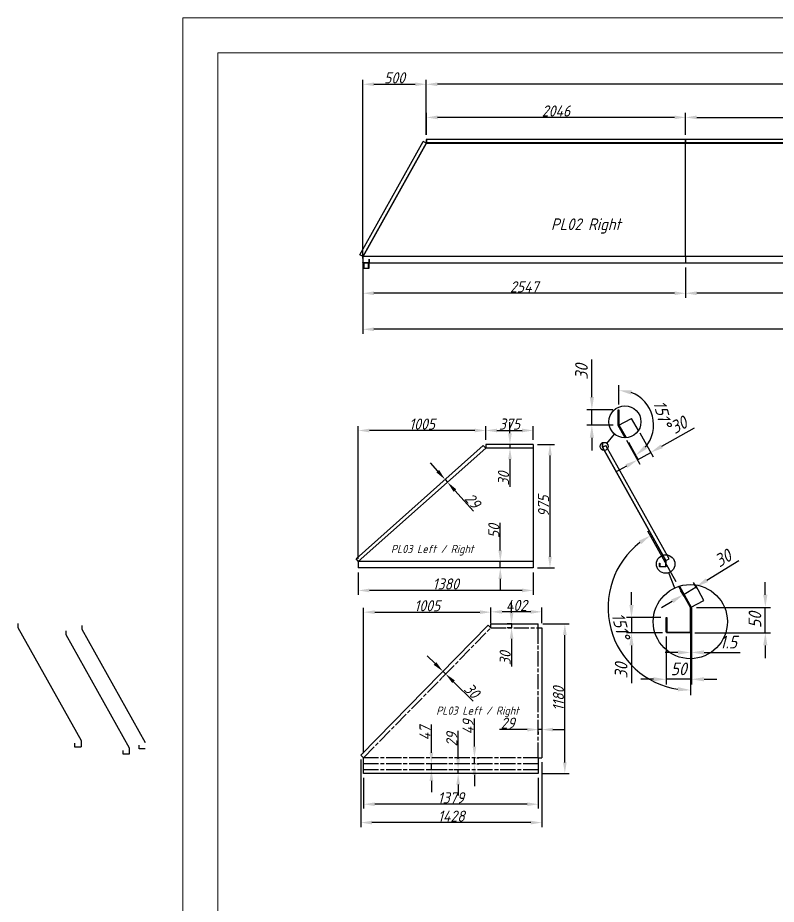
# Model space of a CAD drawing. Header units: millimetres. Extents: x 2225 to 18798, y -6307 to 4438.
# Drawn here: x 2225 to 8211, y -2559 to 4438 of the extents above; entities that cross this region are included whole.
import ezdxf

# ---------------------------------------------------------------- set-up
doc = ezdxf.new("R2010")
doc.units = ezdxf.units.MM
doc.header["$LTSCALE"] = 5
doc.linetypes.add('ACAD_ISO08W100', pattern=[36, 24, -3, 6, -3])
doc.linetypes.add('SLD-Solid', pattern=[0])
doc.styles.add('GENISO', font='geniso.shx', dxfattribs={"oblique": 15})
doc.dimstyles.new('Scale', dxfattribs={"dimscale": 35, "dimtxt": 2.5, "dimasz": 2.5, "dimexe": 1, "dimexo": 1, "dimgap": 0.2, "dimtad": 1, "dimdec": 0, "dimzin": 0, "dimtxsty": 'GENISO', "dimcen": 2.5, "dimclrd": 1, "dimclre": 1, "dimclrt": 256, "dimadec": 0, "dimazin": 0, "dimtfac": 1, "dimtdec": 0, "dimtmove": 0, "dimatfit": 3, "dimfxl": 1, "dimtzin": 0, "dimlwd": -1, "dimlwe": -1, "dimarcsym": 0})
doc.dimstyles.new('Scale 1B4', dxfattribs={"dimscale": 40, "dimtxt": 2.5, "dimasz": 2.5, "dimexe": 1, "dimexo": 1, "dimgap": 0.8, "dimtad": 1, "dimdec": 0, "dimlfac": 0.25, "dimzin": 0, "dimtxsty": 'GENISO', "dimcen": 2.5, "dimclrd": 1, "dimclre": 1, "dimclrt": 256, "dimadec": 0, "dimazin": 0, "dimtfac": 1, "dimtdec": 0, "dimtmove": 0, "dimatfit": 3, "dimfxl": 1, "dimtzin": 0, "dimlwd": -1, "dimlwe": -1, "dimarcsym": 0})

# ---------------------------------------------------------------- blocks, each defined once
blk = doc.blocks.new('dfsdfdcxvcx')
at = {"color": 3}
for p, q in [((415, 4251.5), (415, 4206.5)), ((450, 4251.5), (450, 4206.5))]:
    blk.add_line(p, q, dxfattribs=at)
blk.add_lwpolyline([(455, 4251.5), (410, 4251.5), (410, 4206.5), (455, 4206.5)], close=True, dxfattribs=at)
blk = doc.blocks.new('*D57')
at = {"color": 1, "transparency": 16777216}
for p, q in [((4949.1, 2467.5), (4949.1, 1943.4)), ((12049.1, 2467.5), (12049.1, 1943.4)), ((11961.6, 1978.4), (5036.6, 1978.4))]:
    blk.add_line(p, q, dxfattribs=at)
for points in [[(5036.6, 1993), (5036.6, 1963.8), (4949.1, 1978.4)], [(11961.6, 1993), (11961.6, 1963.8), (12049.1, 1978.4)]]:
    blk.add_solid(points, dxfattribs=at)
at = {"layer": 'Defpoints', "color": 0, "transparency": 16777216}
for p in [(4949.1, 2502.5), (12049.1, 2502.5), (4949.1, 1978.4)]:
    blk.add_point(p, dxfattribs=at)
at = {"transparency": 16777216, "insert": (8499.1, 2029.2), "char_height": 87.5, "attachment_point": 5, "style": 'GENISO'}
blk.add_mtext('7100', dxfattribs=at)
blk = doc.blocks.new('*D58')
at = {"color": 1, "transparency": 16777216}
for p, q in [((5449.1, 3512.5), (5449.1, 3947.4)), ((11549.1, 3512.5), (11549.1, 3947.4)), ((11461.6, 3912.4), (5536.6, 3912.4))]:
    blk.add_line(p, q, dxfattribs=at)
for points in [[(5536.6, 3927), (5536.6, 3897.8), (5449.1, 3912.4)], [(11461.6, 3927), (11461.6, 3897.8), (11549.1, 3912.4)]]:
    blk.add_solid(points, dxfattribs=at)
at = {"layer": 'Defpoints', "color": 0, "transparency": 16777216}
for p in [(5449.1, 3912.4), (5449.1, 3477.5), (11549.1, 3477.5)]:
    blk.add_point(p, dxfattribs=at)
at = {"transparency": 16777216, "insert": (8499.1, 3963.2), "char_height": 87.5, "attachment_point": 5, "style": 'GENISO'}
blk.add_mtext('6100', dxfattribs=at)
blk = doc.blocks.new('*D60')
at = {"color": 1, "transparency": 16777216}
for p, q in [((4949.1, 2537.5), (4949.1, 3947.4)), ((5449.1, 3512.5), (5449.1, 3947.4)), ((5036.6, 3912.4), (5361.6, 3912.4))]:
    blk.add_line(p, q, dxfattribs=at)
for points in [[(5036.6, 3927), (5036.6, 3897.8), (4949.1, 3912.4)], [(5361.6, 3927), (5361.6, 3897.8), (5449.1, 3912.4)]]:
    blk.add_solid(points, dxfattribs=at)
at = {"layer": 'Defpoints', "color": 0, "transparency": 16777216}
for p in [(5449.1, 3912.4), (5449.1, 3477.5), (4949.1, 2502.5)]:
    blk.add_point(p, dxfattribs=at)
at = {"transparency": 16777216, "insert": (5199.1, 3963.2), "char_height": 87.5, "attachment_point": 5, "style": 'GENISO'}
blk.add_mtext('500', dxfattribs=at)
blk = doc.blocks.new('*D68')
at = {"color": 1, "transparency": 16777216}
for p, q in [((7496.1, 2467.5), (7496.1, 2228.1)), ((9502.1, 2467.5), (9502.1, 2228.1)), ((9414.6, 2263.1), (7583.6, 2263.1))]:
    blk.add_line(p, q, dxfattribs=at)
for points in [[(7583.6, 2277.7), (7583.6, 2248.5), (7496.1, 2263.1)], [(9414.6, 2277.7), (9414.6, 2248.5), (9502.1, 2263.1)]]:
    blk.add_solid(points, dxfattribs=at)
at = {"layer": 'Defpoints', "color": 0, "transparency": 16777216}
for p in [(7496.1, 2502.5), (9502.1, 2502.5), (7496.1, 2263.1)]:
    blk.add_point(p, dxfattribs=at)
at = {"transparency": 16777216, "insert": (8499.1, 2313.9), "char_height": 87.5, "attachment_point": 5, "style": 'GENISO'}
blk.add_mtext('2006', dxfattribs=at)
blk = doc.blocks.new('*D69')
at = {"color": 1, "transparency": 16777216}
for p, q in [((4949.1, 2469), (4949.1, 2228.1)), ((7496.1, 2467.5), (7496.1, 2228.1)), ((7408.6, 2263.1), (5036.6, 2263.1))]:
    blk.add_line(p, q, dxfattribs=at)
for points in [[(5036.6, 2277.7), (5036.6, 2248.5), (4949.1, 2263.1)], [(7408.6, 2277.7), (7408.6, 2248.5), (7496.1, 2263.1)]]:
    blk.add_solid(points, dxfattribs=at)
at = {"layer": 'Defpoints', "color": 0, "transparency": 16777216}
for p in [(4949.1, 2504), (7496.1, 2502.5), (4949.1, 2263.1)]:
    blk.add_point(p, dxfattribs=at)
at = {"transparency": 16777216, "insert": (6222.6, 2313.9), "char_height": 87.5, "attachment_point": 5, "style": 'GENISO'}
blk.add_mtext('2547', dxfattribs=at)
blk = doc.blocks.new('*D127')
at = {"color": 1, "transparency": 16777216}
for p, q in [((6328, 1070.3), (6460.7, 1070.3)), ((6425.7, 182.8), (6425.7, 982.8)), ((6328, 95.3), (6460.7, 95.3))]:
    blk.add_line(p, q, dxfattribs=at)
for points in [[(6411.1, 982.8), (6440.3, 982.8), (6425.7, 1070.3)], [(6411.1, 182.8), (6440.3, 182.8), (6425.7, 95.3)]]:
    blk.add_solid(points, dxfattribs=at)
at = {"layer": 'Defpoints', "color": 0, "transparency": 16777216}
for p in [(6293, 1070.3), (6425.7, 1070.3), (6293, 95.3)]:
    blk.add_point(p, dxfattribs=at)
at = {"transparency": 16777216, "insert": (6375, 582.8), "char_height": 87.5, "attachment_point": 5, "rotation": 90, "style": 'GENISO'}
blk.add_mtext('975', dxfattribs=at)
blk = doc.blocks.new('*D128')
at = {"color": 1, "transparency": 16777216}
for p, q in [((6033.3, 232.8), (6033.3, 450.6)), ((6054.7, 145.3), (5998.3, 145.3)), ((6033.3, 95.3), (6033.3, 145.3)), ((6054.7, 95.3), (5998.3, 95.3)), ((6033.3, 7.8), (6033.3, -79.7))]:
    blk.add_line(p, q, dxfattribs=at)
for points in [[(6018.7, 232.8), (6047.9, 232.8), (6033.3, 145.3)], [(6018.7, 7.8), (6047.9, 7.8), (6033.3, 95.3)]]:
    blk.add_solid(points, dxfattribs=at)
at = {"layer": 'Defpoints', "color": 0, "transparency": 16777216}
for p in [(6033.3, 145.3), (6089.7, 145.3), (6089.7, 95.3)]:
    blk.add_point(p, dxfattribs=at)
at = {"transparency": 16777216, "insert": (5982.6, 385.5), "char_height": 87.5, "attachment_point": 5, "rotation": 90, "style": 'GENISO'}
blk.add_mtext('50', dxfattribs=at)
blk = doc.blocks.new('*D129')
at = {"color": 1, "transparency": 16777216}
for p, q in [((6109.7, 1157.8), (6109.7, 1245.3)), ((6126.4, 1070.3), (6074.7, 1070.3)), ((6109.7, 1070.3), (6109.7, 1040.3)), ((6126.4, 1040.3), (6074.7, 1040.3)), ((6109.7, 952.8), (6109.7, 735.1))]:
    blk.add_line(p, q, dxfattribs=at)
for points in [[(6095.1, 1157.8), (6124.3, 1157.8), (6109.7, 1070.3)], [(6095.1, 952.8), (6124.3, 952.8), (6109.7, 1040.3)]]:
    blk.add_solid(points, dxfattribs=at)
at = {"layer": 'Defpoints', "color": 0, "transparency": 16777216}
for p in [(6161.4, 1070.3), (6109.7, 1040.3), (6161.4, 1040.3)]:
    blk.add_point(p, dxfattribs=at)
at = {"transparency": 16777216, "insert": (6058.9, 800.2), "char_height": 87.5, "attachment_point": 5, "rotation": 90, "style": 'GENISO'}
blk.add_mtext('30', dxfattribs=at)
blk = doc.blocks.new('*D130')
at = {"color": 1, "transparency": 16777216}
for p, q in [((5539.5, 858.6), (5481.4, 924)), ((5582.7, 779.9), (5571.5, 770)), ((5597.7, 793.3), (5617.1, 771.4)), ((5602.1, 758.1), (5590.9, 748.2)), ((5675.2, 706.1), (5820.9, 542.3))]:
    blk.add_line(p, q, dxfattribs=at)
for points in [[(5550.4, 868.3), (5528.6, 849), (5597.7, 793.3)], [(5686.1, 715.7), (5664.3, 696.4), (5617.1, 771.4)]]:
    blk.add_solid(points, dxfattribs=at)
at = {"layer": 'Defpoints', "color": 0, "transparency": 16777216}
for p in [(5608.8, 803.2), (5617.1, 771.4), (5628.3, 781.4)]:
    blk.add_point(p, dxfattribs=at)
at = {"transparency": 16777216, "insert": (5815, 625.2), "char_height": 87.5, "attachment_point": 5, "rotation": 311.64414, "style": 'GENISO'}
blk.add_mtext('29', dxfattribs=at)
blk = doc.blocks.new('*D131')
at = {"color": 1, "transparency": 16777216}
for p, q in [((4913, 167.2), (4913, 1214.9)), ((5919.5, 1105.3), (5919.5, 1214.9)), ((5832, 1179.9), (5000.5, 1179.9))]:
    blk.add_line(p, q, dxfattribs=at)
for points in [[(5000.5, 1194.4), (5000.5, 1165.3), (4913, 1179.9)], [(5832, 1194.4), (5832, 1165.3), (5919.5, 1179.9)]]:
    blk.add_solid(points, dxfattribs=at)
at = {"layer": 'Defpoints', "color": 0, "transparency": 16777216}
for p in [(4913, 1179.9), (5919.5, 1070.3), (4913, 132.2)]:
    blk.add_point(p, dxfattribs=at)
at = {"transparency": 16777216, "insert": (5416.2, 1230.6), "char_height": 87.5, "attachment_point": 5, "style": 'GENISO'}
blk.add_mtext('1005', dxfattribs=at)
blk = doc.blocks.new('*D132')
at = {"color": 1, "transparency": 16777216}
for p, q in [((4913, 60.3), (4913, -117.4)), ((6293, 60.3), (6293, -117.4)), ((6205.5, -82.4), (5000.5, -82.4))]:
    blk.add_line(p, q, dxfattribs=at)
for points in [[(5000.5, -67.8), (5000.5, -97), (4913, -82.4)], [(6205.5, -67.8), (6205.5, -97), (6293, -82.4)]]:
    blk.add_solid(points, dxfattribs=at)
at = {"layer": 'Defpoints', "color": 0, "transparency": 16777216}
for p in [(4913, 95.3), (6293, 95.3), (4913, -82.4)]:
    blk.add_point(p, dxfattribs=at)
at = {"transparency": 16777216, "insert": (5603, -31.6), "char_height": 87.5, "attachment_point": 5, "style": 'GENISO'}
blk.add_mtext('1380', dxfattribs=at)
blk = doc.blocks.new('*D133')
at = {"color": 1, "transparency": 16777216}
for p, q in [((5919.5, 1105.3), (5919.5, 1214.9)), ((6293, 1105.3), (6293, 1214.9)), ((6007, 1179.9), (6205.5, 1179.9))]:
    blk.add_line(p, q, dxfattribs=at)
for points in [[(6007, 1194.4), (6007, 1165.3), (5919.5, 1179.9)], [(6205.5, 1194.4), (6205.5, 1165.3), (6293, 1179.9)]]:
    blk.add_solid(points, dxfattribs=at)
at = {"layer": 'Defpoints', "color": 0, "transparency": 16777216}
for p in [(6293, 1179.9), (5919.5, 1070.3), (6293, 1070.3)]:
    blk.add_point(p, dxfattribs=at)
at = {"transparency": 16777216, "insert": (6106.2, 1230.6), "char_height": 87.5, "attachment_point": 5, "style": 'GENISO'}
blk.add_mtext('375', dxfattribs=at)
blk = doc.blocks.new('*D134')
at = {"color": 1, "transparency": 16777216}
for p, q in [((7341.3, -444.8), (7341.3, -823.8)), ((7541.3, -444.8), (7541.3, -823.8)), ((7241.3, -783.8), (7141.3, -783.8)), ((7541.3, -783.8), (7341.3, -783.8)), ((7641.3, -783.8), (7741.3, -783.8))]:
    blk.add_line(p, q, dxfattribs=at)
for points in [[(7241.3, -767.1), (7241.3, -800.4), (7341.3, -783.8)], [(7641.3, -767.1), (7641.3, -800.4), (7541.3, -783.8)]]:
    blk.add_solid(points, dxfattribs=at)
at = {"layer": 'Defpoints', "color": 0, "transparency": 16777216}
for p in [(7341.3, -404.8), (7541.3, -404.8), (7341.3, -783.8)]:
    blk.add_point(p, dxfattribs=at)
at = {"transparency": 16777216, "insert": (7441.3, -701.8), "char_height": 100, "attachment_point": 5, "style": 'GENISO'}
blk.add_mtext('50', dxfattribs=at)
blk = doc.blocks.new('*D135')
at = {"color": 1, "transparency": 16777216}
for p, q in [((7068.8, -196.8), (7068.8, -96.8)), ((7301.3, -296.8), (7028.8, -296.8)), ((7068.8, -296.8), (7068.8, -416.8)), ((7313.3, -416.8), (7028.8, -416.8)), ((7068.8, -516.8), (7068.8, -813.6))]:
    blk.add_line(p, q, dxfattribs=at)
for points in [[(7052.1, -196.8), (7085.5, -196.8), (7068.8, -296.8)], [(7052.1, -516.8), (7085.5, -516.8), (7068.8, -416.8)]]:
    blk.add_solid(points, dxfattribs=at)
at = {"layer": 'Defpoints', "color": 0, "transparency": 16777216}
for p in [(7341.3, -296.8), (7068.8, -416.8), (7353.3, -416.8)]:
    blk.add_point(p, dxfattribs=at)
at = {"transparency": 16777216, "insert": (6986.8, -715.2), "char_height": 100, "attachment_point": 5, "rotation": 90, "style": 'GENISO'}
blk.add_mtext('30', dxfattribs=at)
blk = doc.blocks.new('*D136')
at = {"color": 1, "transparency": 16777216}
for p, q in [((8125.1, -116.9), (8125.1, -16.9)), ((7581, -216.9), (8165.1, -216.9)), ((8125.1, -416.8), (8125.1, -216.9)), ((7569.3, -416.8), (8165.1, -416.8)), ((8125.1, -516.8), (8125.1, -616.8))]:
    blk.add_line(p, q, dxfattribs=at)
for points in [[(8108.4, -116.9), (8141.7, -116.9), (8125.1, -216.9)], [(8108.4, -516.8), (8141.7, -516.8), (8125.1, -416.8)]]:
    blk.add_solid(points, dxfattribs=at)
at = {"layer": 'Defpoints', "color": 0, "transparency": 16777216}
for p in [(7541, -216.9), (8125.1, -216.9), (7529.3, -416.8)]:
    blk.add_point(p, dxfattribs=at)
at = {"transparency": 16777216, "insert": (8043.1, -316.8), "char_height": 100, "attachment_point": 5, "rotation": 90, "style": 'GENISO'}
blk.add_mtext('50', dxfattribs=at)
blk = doc.blocks.new('*D137')
at = {"color": 1, "transparency": 16777216}
for p, q in [((7422.3, -15.9), (7198.1, 385.5)), ((7535.3, -444.8), (7535.3, -909.7))]:
    blk.add_line(p, q, dxfattribs=at)
blk.add_arc((7535.3, -218.2), 651.5, 127.99494, 261.19679, dxfattribs=at)
for points in [[(7125.1, 309.1), (7143.5, 281.3), (7217.6, 350.5)], [(7436.9, -845.4), (7434.4, -878.6), (7535.3, -869.7)]]:
    blk.add_solid(points, dxfattribs=at)
at = {"layer": 'Defpoints', "color": 0, "transparency": 16777216}
for p in [(7441.8, -50.8), (6894.8, -99), (7534.6, -217), (7535.3, -219.8), (7535.3, -404.8)]:
    blk.add_point(p, dxfattribs=at)
at = {"transparency": 16777216, "insert": (6984.2, -361.7), "char_height": 100, "attachment_point": 5, "rotation": 284.59587, "style": 'GENISO'}
blk.add_mtext('151°', dxfattribs=at)
blk = doc.blocks.new('*D138')
at = {"color": 1, "transparency": 16777216}
for p, q in [((7663.8, -1.6), (7917, 153.3)), ((7476, -116.4), (7578.5, -53.8)), ((7585.8, -65.7), (7557.6, -19.6)), ((7483.3, -128.4), (7455.2, -82.3)), ((7390.7, -168.6), (7305.4, -220.8))]:
    blk.add_line(p, q, dxfattribs=at)
for points in [[(7655.1, 12.6), (7672.5, -15.8), (7578.5, -53.8)], [(7382, -154.4), (7399.4, -182.8), (7476, -116.4)]]:
    blk.add_solid(points, dxfattribs=at)
at = {"layer": 'Defpoints', "color": 0, "transparency": 16777216}
for p in [(7578.5, -53.8), (7606.6, -99.8), (7504.2, -162.5)]:
    blk.add_point(p, dxfattribs=at)
at = {"transparency": 16777216, "insert": (7790.2, 171.9), "char_height": 100, "attachment_point": 5, "rotation": 31.45379, "style": 'GENISO'}
blk.add_mtext('30', dxfattribs=at)
blk = doc.blocks.new('*D139')
at = {"color": 1, "transparency": 16777216}
for p, q in [((7535.3, -383.4), (7535.3, -612.1)), ((7541.3, -383.4), (7541.3, -612.1)), ((7435.3, -572.1), (7335.3, -572.1)), ((7535.3, -572.1), (7541.3, -572.1)), ((7641.3, -572.1), (7925.7, -572.1))]:
    blk.add_line(p, q, dxfattribs=at)
for points in [[(7435.3, -555.4), (7435.3, -588.8), (7535.3, -572.1)], [(7641.3, -555.4), (7641.3, -588.8), (7541.3, -572.1)]]:
    blk.add_solid(points, dxfattribs=at)
at = {"layer": 'Defpoints', "color": 0, "transparency": 16777216}
for p in [(7535.3, -343.4), (7541.3, -343.4), (7541.3, -572.1)]:
    blk.add_point(p, dxfattribs=at)
at = {"transparency": 16777216, "insert": (7833.5, -490.1), "char_height": 100, "attachment_point": 5, "style": 'GENISO'}
blk.add_mtext('1.5', dxfattribs=at)
blk = doc.blocks.new('*D140')
at = {"color": 1, "transparency": 16777216}
for p, q in [((6968.6, 1383.8), (6968.6, 1538.3)), ((7045.1, 1086.8), (7122.1, 949.1))]:
    blk.add_line(p, q, dxfattribs=at)
blk.add_arc((6968.6, 1223.8), 274.6, 320.17555, 69.01618, dxfattribs=at)
for points in [[(7063.9, 1463.7), (7070, 1496.5), (6968.6, 1498.3)], [(7190.2, 1035.1), (7168.9, 1060.7), (7102.6, 984.1)]]:
    blk.add_solid(points, dxfattribs=at)
at = {"layer": 'Defpoints', "color": 0, "transparency": 16777216}
for p in [(6968.6, 1343.8), (6968.6, 1225.3), (6969.3, 1222.5), (7025.6, 1121.7), (7238.6, 1173.5)]:
    blk.add_point(p, dxfattribs=at)
at = {"transparency": 16777216, "insert": (7313.7, 1313.6), "char_height": 100, "attachment_point": 5, "rotation": 284.59587, "style": 'GENISO'}
blk.add_mtext('151°', dxfattribs=at)
blk = doc.blocks.new('*D141')
at = {"color": 1, "transparency": 16777216}
for p, q in [((6756.1, 1443.8), (6756.1, 1740.7)), ((6922.6, 1343.8), (6716.1, 1343.8)), ((6756.1, 1222.4), (6756.1, 1343.8)), ((6923, 1222.4), (6716.1, 1222.4)), ((6756.1, 1122.4), (6756.1, 1022.4))]:
    blk.add_line(p, q, dxfattribs=at)
for points in [[(6739.5, 1443.8), (6772.8, 1443.8), (6756.1, 1343.8)], [(6739.5, 1122.4), (6772.8, 1122.4), (6756.1, 1222.4)]]:
    blk.add_solid(points, dxfattribs=at)
at = {"layer": 'Defpoints', "color": 0, "transparency": 16777216}
for p in [(6756.1, 1343.8), (6962.6, 1343.8), (6963, 1222.4)]:
    blk.add_point(p, dxfattribs=at)
at = {"transparency": 16777216, "insert": (6674.1, 1642.3), "char_height": 100, "attachment_point": 5, "rotation": 90, "style": 'GENISO'}
blk.add_mtext('30', dxfattribs=at)
blk = doc.blocks.new('*D142')
at = {"color": 1, "transparency": 16777216}
for p, q in [((7308, 1055), (7567.2, 1199.8)), ((7134.3, 1161), (7240.2, 971.3)), ((7029.5, 1102.5), (7135.5, 912.8)), ((7116, 947.7), (7220.7, 1006.2)), ((7028.7, 898.9), (6941.4, 850.2))]:
    blk.add_line(p, q, dxfattribs=at)
for points in [[(7299.9, 1069.5), (7316.2, 1040.4), (7220.7, 1006.2)], [(7020.6, 913.5), (7036.8, 884.4), (7116, 947.7)]]:
    blk.add_solid(points, dxfattribs=at)
at = {"layer": 'Defpoints', "color": 0, "transparency": 16777216}
for p in [(7114.7, 1195.9), (7010, 1137.4), (7116, 947.7)]:
    blk.add_point(p, dxfattribs=at)
at = {"transparency": 16777216, "insert": (7441.3, 1223.4), "char_height": 100, "attachment_point": 5, "rotation": 29.19174, "style": 'GENISO'}
blk.add_mtext('30', dxfattribs=at)
blk = doc.blocks.new('*D143')
at = {"color": 1, "transparency": 16777216}
for p, q in [((5450.6, 3512.5), (5450.6, 3686)), ((7408.6, 3651), (5538.1, 3651)), ((7496.1, 3512.5), (7496.1, 3686))]:
    blk.add_line(p, q, dxfattribs=at)
for points in [[(5538.1, 3665.6), (5538.1, 3636.4), (5450.6, 3651)], [(7408.6, 3665.6), (7408.6, 3636.4), (7496.1, 3651)]]:
    blk.add_solid(points, dxfattribs=at)
at = {"layer": 'Defpoints', "color": 0, "transparency": 16777216}
for p in [(5450.6, 3651), (5450.6, 3477.5), (7496.1, 3477.5)]:
    blk.add_point(p, dxfattribs=at)
at = {"transparency": 16777216, "insert": (6473.3, 3701.7), "char_height": 87.5, "attachment_point": 5, "style": 'GENISO'}
blk.add_mtext('2046', dxfattribs=at)
blk = doc.blocks.new('*D144')
at = {"color": 1, "transparency": 16777216}
for p, q in [((7496.1, 3512.5), (7496.1, 3686)), ((7583.6, 3651), (9414.6, 3651)), ((9502.1, 3512.5), (9502.1, 3686))]:
    blk.add_line(p, q, dxfattribs=at)
for points in [[(7583.6, 3665.6), (7583.6, 3636.4), (7496.1, 3651)], [(9414.6, 3665.6), (9414.6, 3636.4), (9502.1, 3651)]]:
    blk.add_solid(points, dxfattribs=at)
at = {"layer": 'Defpoints', "color": 0, "transparency": 16777216}
for p in [(9502.1, 3651), (7496.1, 3477.5), (9502.1, 3477.5)]:
    blk.add_point(p, dxfattribs=at)
at = {"transparency": 16777216, "insert": (8499.1, 3701.7), "char_height": 87.5, "attachment_point": 5, "style": 'GENISO'}
blk.add_mtext('2006', dxfattribs=at)
blk = doc.blocks.new('*D146')
at = {"color": 1, "transparency": 16777216}
for p, q in [((6368, -347), (6577.7, -347)), ((6542.7, -1439.5), (6542.7, -434.5)), ((6368, -1527), (6577.7, -1527))]:
    blk.add_line(p, q, dxfattribs=at)
for points in [[(6528.1, -434.5), (6557.3, -434.5), (6542.7, -347)], [(6528.1, -1439.5), (6557.3, -1439.5), (6542.7, -1527)]]:
    blk.add_solid(points, dxfattribs=at)
at = {"layer": 'Defpoints', "color": 0, "transparency": 16777216}
for p in [(6333, -347), (6542.7, -347), (6333, -1527)]:
    blk.add_point(p, dxfattribs=at)
at = {"transparency": 16777216, "insert": (6492, -937), "char_height": 87.5, "attachment_point": 5, "rotation": 90, "style": 'GENISO'}
blk.add_mtext('1180', dxfattribs=at)
blk = doc.blocks.new('*D147')
at = {"color": 1, "transparency": 16777216}
for p, q in [((4933, -1417), (4933, -1949.9)), ((6361.5, -1438), (6361.5, -1949.9)), ((6274, -1914.9), (5020.5, -1914.9))]:
    blk.add_line(p, q, dxfattribs=at)
for points in [[(5020.5, -1900.3), (5020.5, -1929.5), (4933, -1914.9)], [(6274, -1900.3), (6274, -1929.5), (6361.5, -1914.9)]]:
    blk.add_solid(points, dxfattribs=at)
at = {"layer": 'Defpoints', "color": 0, "transparency": 16777216}
for p in [(4933, -1382), (6361.5, -1403), (4933, -1914.9)]:
    blk.add_point(p, dxfattribs=at)
at = {"transparency": 16777216, "insert": (5647.2, -1864.1), "char_height": 87.5, "attachment_point": 5, "style": 'GENISO'}
blk.add_mtext('1428', dxfattribs=at)
blk = doc.blocks.new('*D148')
at = {"color": 1, "transparency": 16777216}
for p, q in [((4954.5, -1562), (4954.5, -1804.8)), ((6333, -1562), (6333, -1804.8)), ((6245.5, -1769.8), (5042, -1769.8))]:
    blk.add_line(p, q, dxfattribs=at)
for points in [[(5042, -1755.2), (5042, -1784.4), (4954.5, -1769.8)], [(6245.5, -1755.2), (6245.5, -1784.4), (6333, -1769.8)]]:
    blk.add_solid(points, dxfattribs=at)
at = {"layer": 'Defpoints', "color": 0, "transparency": 16777216}
for p in [(4954.5, -1527), (6333, -1527), (4954.5, -1769.8)]:
    blk.add_point(p, dxfattribs=at)
at = {"transparency": 16777216, "insert": (5643.7, -1719.1), "char_height": 87.5, "attachment_point": 5, "style": 'GENISO'}
blk.add_mtext('1379', dxfattribs=at)
blk = doc.blocks.new('*D149')
at = {"color": 1, "transparency": 16777216}
for p, q in [((5959.5, -342), (5959.5, -216.4)), ((6274, -251.4), (6047, -251.4)), ((6361.5, -342), (6361.5, -216.4))]:
    blk.add_line(p, q, dxfattribs=at)
for points in [[(6047, -236.9), (6047, -266), (5959.5, -251.4)], [(6274, -236.9), (6274, -266), (6361.5, -251.4)]]:
    blk.add_solid(points, dxfattribs=at)
at = {"layer": 'Defpoints', "color": 0, "transparency": 16777216}
for p in [(5959.5, -251.4), (5959.5, -377), (6361.5, -377)]:
    blk.add_point(p, dxfattribs=at)
at = {"transparency": 16777216, "insert": (6160.5, -200.7), "char_height": 87.5, "attachment_point": 5, "style": 'GENISO'}
blk.add_mtext('402', dxfattribs=at)
blk = doc.blocks.new('*D150')
at = {"color": 1, "transparency": 16777216}
for p, q in [((5518.2, -659.6), (5455.7, -598.4)), ((5602.9, -698.1), (5556.2, -745.8)), ((5624.3, -719.1), (5577.6, -766.8)), ((5580.7, -720.8), (5602.1, -741.8)), ((5664.6, -803.1), (5820.2, -955.4))]:
    blk.add_line(p, q, dxfattribs=at)
for points in [[(5528.4, -649.2), (5508, -670), (5580.7, -720.8)], [(5674.8, -792.6), (5654.4, -813.5), (5602.1, -741.8)]]:
    blk.add_solid(points, dxfattribs=at)
at = {"layer": 'Defpoints', "color": 0, "transparency": 16777216}
for p in [(5627.4, -673.1), (5648.8, -694.1), (5602.1, -741.8)]:
    blk.add_point(p, dxfattribs=at)
at = {"transparency": 16777216, "insert": (5809.2, -873.6), "char_height": 87.5, "attachment_point": 5, "rotation": 315.5924, "style": 'GENISO'}
blk.add_mtext('30', dxfattribs=at)
blk = doc.blocks.new('*D151')
at = {"color": 1, "transparency": 16777216}
for p, q in [((6245.5, -1180.9), (6026.3, -1180.9)), ((6361.5, -1180.9), (6333, -1180.9)), ((6449, -1180.9), (6536.5, -1180.9)), ((6333, -1198.2), (6333, -1215.9)), ((6361.5, -1198.2), (6361.5, -1215.9))]:
    blk.add_line(p, q, dxfattribs=at)
for points in [[(6245.5, -1166.3), (6245.5, -1195.5), (6333, -1180.9)], [(6449, -1166.3), (6449, -1195.5), (6361.5, -1180.9)]]:
    blk.add_solid(points, dxfattribs=at)
at = {"layer": 'Defpoints', "color": 0, "transparency": 16777216}
for p in [(6333, -1163.2), (6333, -1180.9), (6361.5, -1163.2)]:
    blk.add_point(p, dxfattribs=at)
at = {"transparency": 16777216, "insert": (6092.1, -1130.1), "char_height": 87.5, "attachment_point": 5, "style": 'GENISO'}
blk.add_mtext('29', dxfattribs=at)
blk = doc.blocks.new('*D152')
at = {"color": 1, "transparency": 16777216}
for p, q in [((5700.6, -1411), (5700.6, -1191.9)), ((5706, -1498.5), (5665.6, -1498.5)), ((5706, -1527), (5665.6, -1527)), ((5700.6, -1527), (5700.6, -1498.5)), ((5700.6, -1614.5), (5700.6, -1702))]:
    blk.add_line(p, q, dxfattribs=at)
for points in [[(5686.1, -1411), (5715.2, -1411), (5700.6, -1498.5)], [(5686.1, -1614.5), (5715.2, -1614.5), (5700.6, -1527)]]:
    blk.add_solid(points, dxfattribs=at)
at = {"layer": 'Defpoints', "color": 0, "transparency": 16777216}
for p in [(5700.6, -1498.5), (5741, -1498.5), (5741, -1527)]:
    blk.add_point(p, dxfattribs=at)
at = {"transparency": 16777216, "insert": (5649.9, -1257.7), "char_height": 87.5, "attachment_point": 5, "rotation": 90, "style": 'GENISO'}
blk.add_mtext('29', dxfattribs=at)
blk = doc.blocks.new('*D153')
at = {"color": 1, "transparency": 16777216}
for p, q in [((5489.9, -1364), (5489.9, -1141.1)), ((5503.1, -1451.5), (5454.9, -1451.5)), ((5489.9, -1498.5), (5489.9, -1451.5)), ((5503.1, -1498.5), (5454.9, -1498.5)), ((5489.9, -1586), (5489.9, -1673.5))]:
    blk.add_line(p, q, dxfattribs=at)
for points in [[(5475.3, -1364), (5504.5, -1364), (5489.9, -1451.5)], [(5475.3, -1586), (5504.5, -1586), (5489.9, -1498.5)]]:
    blk.add_solid(points, dxfattribs=at)
at = {"layer": 'Defpoints', "color": 0, "transparency": 16777216}
for p in [(5489.9, -1451.5), (5538.1, -1451.5), (5538.1, -1498.5)]:
    blk.add_point(p, dxfattribs=at)
at = {"transparency": 16777216, "insert": (5439.2, -1208.8), "char_height": 87.5, "attachment_point": 5, "rotation": 90, "style": 'GENISO'}
blk.add_mtext('47', dxfattribs=at)
blk = doc.blocks.new('*D154')
at = {"color": 1, "transparency": 16777216}
for p, q in [((5829.4, -1315.5), (5829.4, -1092.3)), ((5829.4, -1451.5), (5829.4, -1403)), ((5848.7, -1403), (5864.4, -1403)), ((5848.7, -1451.5), (5864.4, -1451.5)), ((5829.4, -1539), (5829.4, -1626.5))]:
    blk.add_line(p, q, dxfattribs=at)
for points in [[(5814.9, -1315.5), (5844, -1315.5), (5829.4, -1403)], [(5814.9, -1539), (5844, -1539), (5829.4, -1451.5)]]:
    blk.add_solid(points, dxfattribs=at)
at = {"layer": 'Defpoints', "color": 0, "transparency": 16777216}
for p in [(5813.7, -1403), (5813.7, -1451.5), (5829.4, -1403)]:
    blk.add_point(p, dxfattribs=at)
at = {"transparency": 16777216, "insert": (5778.7, -1160.2), "char_height": 87.5, "attachment_point": 5, "rotation": 90, "style": 'GENISO'}
blk.add_mtext('49', dxfattribs=at)
blk = doc.blocks.new('*D155')
at = {"color": 1, "transparency": 16777216}
for p, q in [((6122.4, -259.5), (6122.4, -172)), ((6123.4, -347), (6087.4, -347)), ((6122.4, -347), (6122.4, -377)), ((6123.4, -377), (6087.4, -377)), ((6122.4, -464.5), (6122.4, -682.3))]:
    blk.add_line(p, q, dxfattribs=at)
for points in [[(6107.8, -259.5), (6137, -259.5), (6122.4, -347)], [(6107.8, -464.5), (6137, -464.5), (6122.4, -377)]]:
    blk.add_solid(points, dxfattribs=at)
at = {"layer": 'Defpoints', "color": 0, "transparency": 16777216}
for p in [(6158.4, -347), (6122.4, -377), (6158.4, -377)]:
    blk.add_point(p, dxfattribs=at)
at = {"transparency": 16777216, "insert": (6071.7, -617.1), "char_height": 87.5, "attachment_point": 5, "rotation": 90, "style": 'GENISO'}
blk.add_mtext('30', dxfattribs=at)
blk = doc.blocks.new('*D156')
at = {"color": 1, "transparency": 16777216}
for p, q in [((4954.5, -1368), (4954.5, -219)), ((5042, -254), (5872, -254)), ((5959.5, -312), (5959.5, -219))]:
    blk.add_line(p, q, dxfattribs=at)
for points in [[(5042, -239.4), (5042, -268.6), (4954.5, -254)], [(5872, -239.4), (5872, -268.6), (5959.5, -254)]]:
    blk.add_solid(points, dxfattribs=at)
at = {"layer": 'Defpoints', "color": 0, "transparency": 16777216}
for p in [(5959.5, -254), (5959.5, -347), (4954.5, -1403)]:
    blk.add_point(p, dxfattribs=at)
at = {"transparency": 16777216, "insert": (5457, -203.3), "char_height": 87.5, "attachment_point": 5, "style": 'GENISO'}
blk.add_mtext('1005', dxfattribs=at)

msp = doc.modelspace()

# ---------------------------------------------------------------- linework, layer by layer
for p, q in [((4924.3, 2566.5), (5423.7, 3460.5)), ((5448.9, 3447.1), (4949.1, 2552.5)), ((5450.2, 3446.4), (5423.7, 3460.5)), ((5450.6, 3477.5), (5450.6, 3447.5)), ((11547.6, 3447.5), (5450.6, 3447.5)), ((7496.1, 2552.5), (7496.1, 3447.5)), ((4950.8, 2552.5), (4924.3, 2566.5)), ((12049.1, 2552.5), (4949.1, 2552.5)), ((7496.1, 2552.5), (7496.1, 2502.5)), ((4949.1, 2502.5), (4949.1, 2505.5)), ((4949.1, 2502.5), (12049.1, 2502.5)), ((6962.6, 1343.8), (6962.6, 1223.8)), ((6964, 1219.7), (7070.1, 1275.8)), ((7123.7, 1180), (7070.1, 1275.8)), ((4894.6, 167.2), (5898, 1060.7)), ((5918.2, 1039.2), (5898, 1060.7)), ((6293, 1070.3), (5919.5, 1070.3)), ((5919.5, 1070.3), (5919.5, 1040.3)), ((6293, 1070.3), (6293, 95.3)), ((6839.3, 1078.7), (6839.3, 1048.7)), ((6839.6, 1047.7), (6866.2, 1061.7)), ((7365.6, 167.8), (6866.2, 1061.7)), ((5919.5, 1040.3), (4913, 145.3)), ((6293, 1040.3), (5919.5, 1040.3)), ((4914.2, 146.4), (4894.6, 167.2)), ((6293, 145.3), (4913, 145.3)), ((4913, 145.3), (4913, 95.3)), ((7339.1, 153.7), (7365.6, 167.8)), ((6293, 95.3), (4913, 95.3)), ((7340.8, 106.7), (7340.8, 103.7)), ((7640.6, -160.7), (7572.7, -39)), ((7534.6, -216.8), (7640.6, -160.7)), ((7541.3, -404.8), (7541.3, -416.8))]:
    msp.add_line(p, q)
at = {"color": 1}
msp.add_line((11549.1, 3477.5), (5449.1, 3477.5), dxfattribs=at)
at = {"color": 3}
for p, q in [((6874.5, 1077.8), (6935.9, 1151)), ((7409.7, -63.4), (7364.4, 57.2)), ((5959.5, -347), (6333, -347)), ((5959.5, -377), (5959.5, -347)), ((6333, -377), (6333, -347)), ((4933, -1382), (5938, -356)), ((5938, -356), (5959.5, -377)), ((6333, -377), (6361.5, -377)), ((6361.5, -377), (6361.5, -1403)), ((4933, -1382), (4954.5, -1403)), ((4954.5, -1527), (4954.5, -1403)), ((6333, -1403), (6333, -1527)), ((6333, -1403), (6361.5, -1403)), ((6333, -1527), (4954.5, -1527))]:
    msp.add_line(p, q, dxfattribs=at)
at = {"color": 3, "linetype": 'ACAD_ISO08W100'}
for p, q in [((4954.5, -1403), (5959.5, -377)), ((5959.5, -377), (6333, -377)), ((6333, -1403), (6333, -377)), ((6333, -1403), (4954.5, -1403)), ((6333, -1451.5), (4954.5, -1451.5)), ((6333, -1498.5), (4954.5, -1498.5))]:
    msp.add_line(p, q, dxfattribs=at)
at = {"color": 7, "linetype": 'SLD-Solid', "lineweight": 0}
for points in [[(3527.2, 4437.6), (18798.5, 4437.6), (18798.5, -6307.5), (3527.2, -6307.5)], [(3803.2, 4161.7), (18522.5, 4161.7), (18522.5, -6031.5), (3803.2, -6031.5)]]:
    msp.add_lwpolyline(points, close=True, dxfattribs=at)
for points in [[(5449.1, 3477.5), (5449.1, 3447.8, -0.122268), (5448.9, 3447.1), (4949.4, 2553.1, 0.122268), (4949.1, 2551.7), (4949.1, 2505.5, 0.414214), (4952.1, 2502.5), (4996.1, 2502.5, 0.414214), (4999.1, 2505.5), (4999.1, 2532.5), (4997.6, 2532.5), (4997.6, 2505.5, -0.414214), (4996.1, 2504), (4952.1, 2504, -0.414214), (4950.6, 2505.5), (4950.6, 2551.7, -0.122268), (4950.8, 2552.4), (5450.2, 3446.4, 0.122268), (5450.6, 3447.8), (5450.6, 3477.5)], [(6840.8, 1078.7), (6840.8, 1049.1, 0.122268), (6841, 1048.4), (7340.5, 154.4, -0.122268), (7340.8, 153), (7340.8, 106.7, -0.414214), (7337.8, 103.7), (7293.8, 103.7, -0.414214), (7290.8, 106.7), (7290.8, 133.7), (7292.3, 133.7), (7292.3, 106.7, 0.414214), (7293.8, 105.2), (7337.8, 105.2, 0.414214), (7339.3, 106.7), (7339.3, 153, 0.122268), (7339.1, 153.7), (6839.6, 1047.7, -0.122268), (6839.3, 1049.1), (6839.3, 1078.7)]]:
    msp.add_lwpolyline(points, format="xyb", close=True)
at = {"color": 1}
for points in [[(5450.6, 3477.5), (5450.6, 3450.5, 0.414214), (5453.6, 3447.5), (7493.1, 3447.5, 0.414214), (7496.1, 3450.5), (7496.1, 3477.5), (7494.6, 3477.5), (7494.6, 3450.5, -0.414214), (7493.1, 3449), (5453.6, 3449, -0.414214), (5452.1, 3450.5), (5452.1, 3477.5)], [(7496.1, 3477.5), (7496.1, 3450.5, 0.414214), (7499.1, 3447.5), (9499.1, 3447.5, 0.414214), (9502.1, 3450.5), (9502.1, 3477.5), (9500.6, 3477.5), (9500.6, 3450.5, -0.414214), (9499.1, 3449), (7499.1, 3449, -0.414214), (7497.6, 3450.5), (7497.6, 3477.5)]]:
    msp.add_lwpolyline(points, format="xyb", close=True, dxfattribs=at)
for points in [[(7018.9, 1121.5), (6964, 1219.7, -0.122268), (6962.6, 1225.3), (6962.6, 1343.8), (6968.6, 1343.8), (6968.6, 1225.3, 0.122268), (6969.3, 1222.5), (7025.6, 1121.7)], [(7447.7, -49), (7539.9, -214.1, -0.122268), (7541.3, -219.8), (7541.3, -404.8, -0.414214), (7529.3, -416.8), (7353.3, -416.8, -0.414214), (7341.3, -404.8), (7341.3, -296.8), (7347.3, -296.8), (7347.3, -404.8, 0.414214), (7353.3, -410.8), (7529.3, -410.8, 0.414214), (7535.3, -404.8), (7535.3, -219.8, 0.122268), (7534.6, -217), (7441.8, -50.8)], [(2224.9, -343.7), (2224.9, -373.4, 0.122268), (2225.1, -374.1), (2724.6, -1268.1, -0.122268), (2724.9, -1269.5), (2724.9, -1315.7, -0.414214), (2721.9, -1318.7), (2677.9, -1318.7, -0.414214), (2674.9, -1315.7), (2674.9, -1288.7)], [(2604.8, -400.3), (2604.8, -430, 0.123357), (2605.1, -431), (3104.6, -1325, -0.121334), (3104.8, -1326.1), (3104.8, -1372.3, -0.414214), (3102.6, -1374.6), (3058.6, -1374.6, -0.414214), (3056.4, -1372.3), (3056.4, -1345.3)], [(2731.6, -358.7), (2731.6, -388.3, 0.123357), (2731.9, -389.4), (3231.3, -1283.4)], [(3229.4, -1332.9), (3185.4, -1332.9, -0.414214), (3183.2, -1330.7), (3183.2, -1303.7)]]:
    msp.add_lwpolyline(points, format="xyb")
at = {"color": 3}
for centre, radius in [((7017.1, 1247.8), 126.3), ((6852.9, 1054.7), 31.6), ((7338.7, 125.7), 73.2), ((7532.8, -328.9), 292.6)]:
    msp.add_circle(centre, radius, dxfattribs=at)

# ---------------------------------------------------------------- block references
at = {"xscale": -1}
msp.add_blockref('dfsdfdcxvcx', (5406.6, -1749.1), dxfattribs=at)

# ---------------------------------------------------------------- texts
at = {"style": 'GENISO', "oblique": 15}
for s, height, p in [('PL02 Right', 91.95, (6433.4, 2761.9)), ('PL03 Left / Right', 64.364, (5170.4, 212.5)), ('PL03 Left / Right', 64.364, (5527.8, -1063))]:
    msp.add_text(s, height=height, dxfattribs=at).set_placement(p)

# ---------------------------------------------------------------- dimensions: what is measured, and where the dimension line sits
for base, p1, p2, picture, middle in [((5449.1, 3912.4), (4949.1, 2502.5), (5449.1, 3477.5), '*D60', (5199.1, 3963.2)), ((5449.1, 3912.4), (11549.1, 3477.5), (5449.1, 3477.5), '*D58', (8499.1, 3963.2)), ((4949.1, 2263.1), (7496.1, 2502.5), (4949.1, 2504), '*D69', (6222.6, 2313.9)), ((4949.1, 1978.4), (12049.1, 2502.5), (4949.1, 2502.5), '*D57', (8499.1, 2029.2)), ((7496.1, 2263.1), (9502.1, 2502.5), (7496.1, 2502.5), '*D68', (8499.1, 2313.9))]:
    dim = msp.add_linear_dim(base=base, p1=p1, p2=p2, dimstyle='Scale')
    dim.commit()
    dim.dimension.update_dxf_attribs({"geometry": picture, "text_midpoint": middle})
at = {"color": 3}
for base, p1, p2, dimstyle, picture, middle in [((5450.5914574, 3650.9744338), (7496.0914574, 3477.4669227), (5450.5914574, 3477.4669227), 'Scale', '*D143', (6473.3414574, 3701.733046)), ((9502.1, 3651), (7496.1, 3477.5), (9502.1, 3477.5), 'Scale', '*D144', (8499.1, 3701.7)), ((4913, -82.4), (6293, 95.3), (4913, 95.3), 'Scale', '*D132', (5603, -31.6)), ((5959.5, -254), (4954.5, -1403), (5959.5, -347), 'Scale', '*D156', (5457, -203.3)), ((5959.5, -251.4), (6361.5, -377), (5959.5, -377), 'Scale', '*D149', (6160.5, -200.7)), ((7341.3, -783.8), (7541.3, -404.8), (7341.3, -404.8), 'Scale 1B4', '*D134', (7441.3, -701.8)), ((6332.9546401, -1180.9039056), (6361.4546401, -1163.1672027), (6332.9546401, -1163.1672027), 'Scale', '*D151', (6092.1205973, -1130.1452934)), ((4933.0232, -1914.9041), (6361.4546, -1403.0247), (4933.0232, -1382.032), 'Scale', '*D147', (5647.2389, -1864.1455)), ((4954.4546401, -1769.8294022), (6332.9546401, -1527.0247014), (4954.4546401, -1527.0247014), 'Scale', '*D148', (5643.7046401, -1719.0794022))]:
    dim = msp.add_linear_dim(base=base, p1=p1, p2=p2, dimstyle=dimstyle, dxfattribs=at)
    dim.commit()
    dim.dimension.update_dxf_attribs({"geometry": picture, "text_midpoint": middle})
for base, p1, p2, dimstyle, picture, middle in [((6756.1, 1343.8), (6963, 1222.4), (6962.6, 1343.8), 'Scale 1B4', '*D141', (6674.1, 1642.3)), ((6109.7, 1040.3), (6161.4, 1070.3), (6161.4, 1040.3), 'Scale', '*D129', (6058.9, 800.2)), ((6425.7, 1070.3), (6293, 95.3), (6293, 1070.3), 'Scale', '*D127', (6375, 582.8)), ((6033.3, 145.3), (6089.7, 95.3), (6089.7, 145.3), 'Scale', '*D128', (5982.6, 385.5)), ((8125.1, -216.9), (7529.3, -416.8), (7541, -216.9), 'Scale 1B4', '*D136', (8043.1, -316.8)), ((7068.8, -416.8), (7341.3, -296.8), (7353.3, -416.8), 'Scale 1B4', '*D135', (6986.8, -715.2)), ((6122.4, -377), (6158.4, -347), (6158.4, -377), 'Scale', '*D155', (6071.7, -617.1)), ((6542.7, -347), (6333, -1527), (6333, -347), 'Scale', '*D146', (6492, -937)), ((5829.4351617, -1403.0247014), (5813.7474648, -1451.5247014), (5813.7474648, -1403.0247014), 'Scale', '*D154', (5778.6851617, -1160.1602142)), ((5489.9, -1451.5), (5538.1, -1498.5), (5538.1, -1451.5), 'Scale', '*D153', (5439.2, -1208.8)), ((5700.647053, -1498.5247014), (5740.9719533, -1527.0247014), (5740.9719533, -1498.5247014), 'Scale', '*D152', (5649.8884408, -1257.6906587))]:
    dim = msp.add_linear_dim(base=base, p1=p1, p2=p2, angle=90, dimstyle=dimstyle, dxfattribs=at)
    dim.commit()
    dim.dimension.update_dxf_attribs({"geometry": picture, "text_midpoint": middle})
for base, line1, line2, picture, middle in [((7238.6, 1173.5), ((6968.6, 1343.8), (6968.6, 1225.3)), ((6969.3, 1222.5), (7025.6, 1121.7)), '*D140', (7313.7, 1313.6)), ((6894.8, -99), ((7534.6, -217), (7441.8, -50.8)), ((7535.3, -404.8), (7535.3, -219.8)), '*D137', (6984.2, -361.7))]:
    dim = msp.add_angular_dim_2l(base=base, line1=line1, line2=line2, dimstyle='Scale 1B4', dxfattribs=at)
    dim.commit()
    dim.dimension.update_dxf_attribs({"geometry": picture, "text_midpoint": middle})
for base, p1, p2, text, dimstyle, picture, middle in [((4913, 1179.9), (5919.5, 1070.3), (4913, 132.2), '1005', 'Scale', '*D131', (5416.2, 1230.6)), ((6293, 1179.9), (5919.5, 1070.3), (6293, 1070.3), '375', 'Scale', '*D133', (6106.2, 1230.6)), ((7541.3, -572.1), (7535.3, -343.4), (7541.3, -343.4), '1.5', 'Scale 1B4', '*D139', (7833.5, -490.1))]:
    dim = msp.add_linear_dim(base=base, p1=p1, p2=p2, text=text, dimstyle=dimstyle, dxfattribs=at)
    dim.commit()
    dim.dimension.update_dxf_attribs({"geometry": picture, "text_midpoint": middle})
dim = msp.add_linear_dim(base=(7116, 947.7), p1=(7114.7, 1195.9), p2=(7010, 1137.4), angle=209.19174, dimstyle='Scale 1B4', dxfattribs=at)
dim.commit()
dim.dimension.update_dxf_attribs({"geometry": '*D142', "text_midpoint": (7481.3, 1151.8), "dimtype": 161})
for p1, p2, distance, dimstyle, picture, middle in [((5608.8, 803.2), (5628.3, 781.4), -14.9, 'Scale', '*D130', (5815, 625.2)), ((7504.2, -162.5), (7606.6, -99.8), 54, 'Scale 1B4', '*D138', (7790.2, 171.9)), ((5627.4, -673.1), (5648.8, -694.1), -66.8, 'Scale', '*D150', (5809.2, -873.6))]:
    dim = msp.add_aligned_dim(p1=p1, p2=p2, distance=distance, dimstyle=dimstyle, dxfattribs=at)
    dim.commit()
    dim.dimension.update_dxf_attribs({"geometry": picture, "text_midpoint": middle})

doc.saveas('drawing.dxf')
